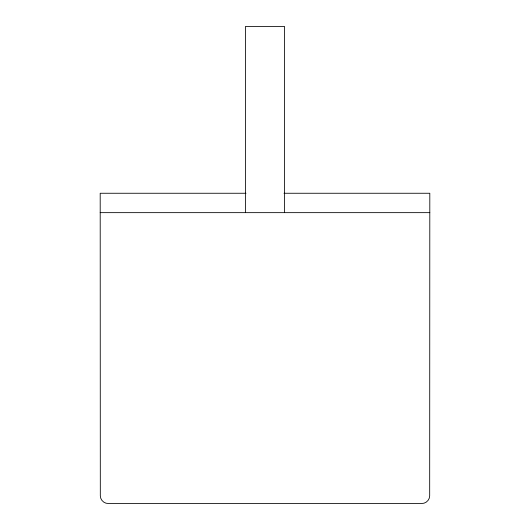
<?xml version="1.0" encoding="UTF-8"?>
<svg xmlns="http://www.w3.org/2000/svg" width="530" height="530" viewBox="0 0 530 530"><rect width="100%" height="100%" fill="white"/><g stroke="black" fill="none" stroke-linecap="round" stroke-linejoin="round"><path stroke-width="0.79" d="M284.007 193.258L429.81 193.258L429.684 495.742C429.717 500.055 425.822 503.732 421.522 503.5L108.478 503.5C104.178 503.732 100.283 500.055 100.316 495.742L100.197 193.258L245.993 193.258M100.19 212.649L429.81 212.649M284.584 212.649L284.584 26.5L245.416 26.5L245.416 212.649"/></g></svg>
